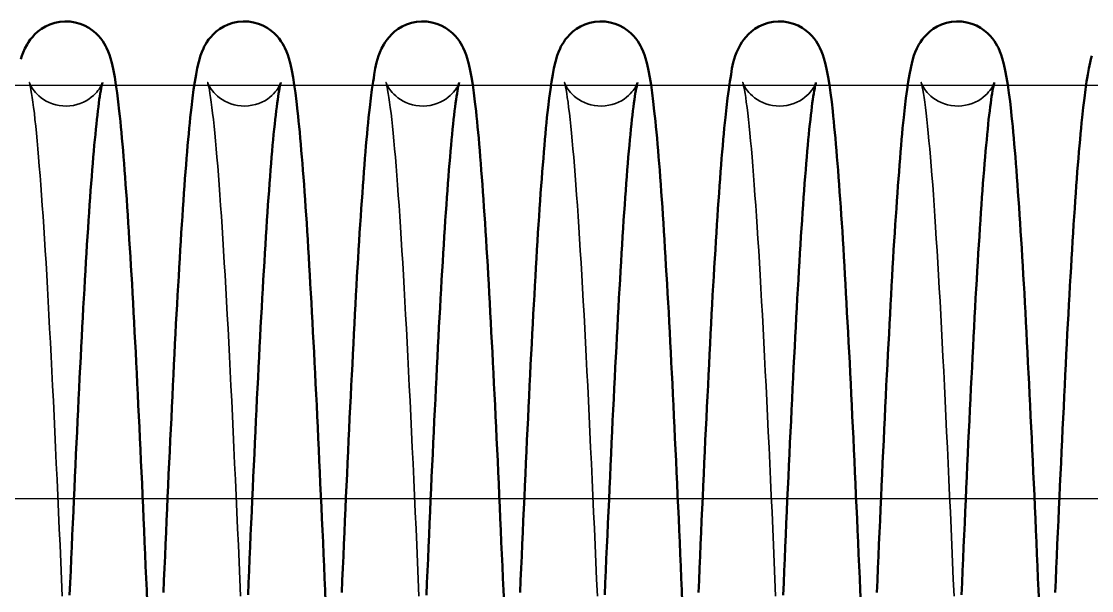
# Model space of a CAD drawing. Header units: millimetres. Extents: x 1448 to 104164, y -19509 to -89.
# Drawn here: x 84654 to 84757.6, y -3001.5 to -2946.5 of the extents above; entities that cross this region are included whole.
import ezdxf

# ---------------------------------------------------------------- set-up
doc = ezdxf.new("R2010")
doc.units = ezdxf.units.MM
doc.header["$LTSCALE"] = 60
doc.header["$MEASUREMENT"] = 0
doc.layers.get('0').update_dxf_attribs({"linetype": 'CONTINUOUS'})
doc.layers.add('가려진 것(ISO)', color=7, linetype='CONTINUOUS', lineweight=35)
doc.layers.add('가시적인 것(ISO)', color=7, linetype='CONTINUOUS', lineweight=50)

# ---------------------------------------------------------------- blocks, each defined once
blk = doc.blocks.new('토션스프링1')
at = {"layer": '가려진 것(ISO)', "flags": 128}
for points in [[(21462295.38, -50955408.88), (21462295.39, -50955408.9), (21462295.41, -50955408.95), (21462295.45, -50955409.05), (21462295.52, -50955409.19), (21462295.57, -50955409.28), (21462295.63, -50955409.39), (21462295.71, -50955409.51), (21462295.81, -50955409.65), (21462295.94, -50955409.8), (21462296.08, -50955409.97), (21462296.26, -50955410.14), (21462296.46, -50955410.31), (21462296.69, -50955410.48), (21462296.95, -50955410.64), (21462297.23, -50955410.79), (21462297.53, -50955410.91), (21462297.85, -50955411.02), (21462298.18, -50955411.09), (21462298.52, -50955411.14), (21462298.87, -50955411.16), (21462299.22, -50955411.15), (21462299.56, -50955411.11), (21462299.9, -50955411.04), (21462300.22, -50955410.94), (21462300.53, -50955410.82), (21462300.82, -50955410.68), (21462301.08, -50955410.52), (21462301.32, -50955410.36), (21462301.53, -50955410.19), (21462301.71, -50955410.01), (21462301.87, -50955409.85), (21462302, -50955409.69), (21462302.1, -50955409.55), (21462302.19, -50955409.42), (21462302.26, -50955409.31), (21462302.31, -50955409.21), (21462302.39, -50955409.06), (21462302.43, -50955408.96), (21462302.45, -50955408.91), (21462302.46, -50955408.88), (21462302.46, -50955408.89), (21462302.45, -50955408.93), (21462302.43, -50955408.99), (21462302.41, -50955409.08), (21462302.36, -50955409.3), (21462302.31, -50955409.59), (21462302.25, -50955409.93), (21462302.19, -50955410.34), (21462302.12, -50955410.8), (21462302.05, -50955411.3), (21462301.99, -50955411.86), (21462301.92, -50955412.46), (21462301.85, -50955413.1), (21462301.78, -50955413.79), (21462301.71, -50955414.53), (21462301.64, -50955415.3), (21462301.57, -50955416.12), (21462301.5, -50955416.97), (21462301.43, -50955417.86), (21462301.35, -50955418.79), (21462301.28, -50955419.76), (21462301.21, -50955420.77), (21462301.14, -50955421.81), (21462301.07, -50955422.89), (21462301, -50955424), (21462300.93, -50955425.15), (21462300.86, -50955426.33), (21462300.78, -50955427.54), (21462300.71, -50955428.78), (21462300.64, -50955430.05), (21462300.57, -50955431.35), (21462300.5, -50955432.68), (21462300.43, -50955434.03), (21462300.36, -50955435.41), (21462300.28, -50955436.81), (21462300.21, -50955438.24), (21462300.14, -50955439.7), (21462300.07, -50955441.18), (21462300, -50955442.68), (21462299.92, -50955444.2), (21462299.85, -50955445.74), (21462299.78, -50955447.3), (21462299.71, -50955448.87), (21462299.64, -50955450.46), (21462299.57, -50955452.05), (21462299.5, -50955453.67), (21462299.42, -50955455.29), (21462299.35, -50955456.94), (21462299.28, -50955458.59)], [(21462312.66, -50955408.88), (21462312.66, -50955408.9), (21462312.68, -50955408.95), (21462312.72, -50955409.05), (21462312.79, -50955409.19), (21462312.84, -50955409.29), (21462312.91, -50955409.4), (21462312.99, -50955409.52), (21462313.09, -50955409.66), (21462313.22, -50955409.81), (21462313.36, -50955409.97), (21462313.54, -50955410.14), (21462313.74, -50955410.31), (21462313.97, -50955410.48), (21462314.23, -50955410.64), (21462314.51, -50955410.79), (21462314.81, -50955410.92), (21462315.13, -50955411.02), (21462315.47, -50955411.1), (21462315.81, -50955411.14), (21462316.16, -50955411.16), (21462316.5, -50955411.15), (21462316.85, -50955411.11), (21462317.18, -50955411.04), (21462317.51, -50955410.94), (21462317.81, -50955410.82), (21462318.1, -50955410.68), (21462318.36, -50955410.52), (21462318.6, -50955410.35), (21462318.81, -50955410.18), (21462318.99, -50955410.01), (21462319.15, -50955409.85), (21462319.27, -50955409.69), (21462319.38, -50955409.55), (21462319.47, -50955409.42), (21462319.54, -50955409.31), (21462319.59, -50955409.21), (21462319.66, -50955409.06), (21462319.71, -50955408.96), (21462319.73, -50955408.9), (21462319.74, -50955408.88), (21462319.73, -50955408.89), (21462319.72, -50955408.93), (21462319.71, -50955408.99), (21462319.69, -50955409.08), (21462319.64, -50955409.3), (21462319.58, -50955409.59), (21462319.52, -50955409.94), (21462319.46, -50955410.34), (21462319.4, -50955410.8), (21462319.33, -50955411.31), (21462319.26, -50955411.86), (21462319.19, -50955412.46), (21462319.12, -50955413.11), (21462319.05, -50955413.8), (21462318.98, -50955414.53), (21462318.91, -50955415.3), (21462318.84, -50955416.12), (21462318.77, -50955416.97), (21462318.7, -50955417.87), (21462318.63, -50955418.8), (21462318.56, -50955419.77), (21462318.49, -50955420.77), (21462318.42, -50955421.81), (21462318.35, -50955422.89), (21462318.27, -50955424), (21462318.2, -50955425.15), (21462318.13, -50955426.33), (21462318.06, -50955427.54), (21462317.99, -50955428.79), (21462317.92, -50955430.06), (21462317.84, -50955431.36), (21462317.77, -50955432.68), (21462317.7, -50955434.04), (21462317.63, -50955435.41), (21462317.56, -50955436.82), (21462317.49, -50955438.25), (21462317.42, -50955439.7), (21462317.34, -50955441.18), (21462317.27, -50955442.68), (21462317.2, -50955444.2), (21462317.13, -50955445.74), (21462317.06, -50955447.3), (21462316.99, -50955448.88), (21462316.91, -50955450.46), (21462316.84, -50955452.06), (21462316.77, -50955453.67), (21462316.7, -50955455.3), (21462316.63, -50955456.94), (21462316.56, -50955458.59)], [(21462329.93, -50955408.88), (21462329.94, -50955408.9), (21462329.96, -50955408.95), (21462330, -50955409.05), (21462330.07, -50955409.19), (21462330.12, -50955409.28), (21462330.18, -50955409.39), (21462330.27, -50955409.51), (21462330.37, -50955409.65), (21462330.49, -50955409.8), (21462330.64, -50955409.97), (21462330.81, -50955410.14), (21462331.01, -50955410.31), (21462331.24, -50955410.48), (21462331.5, -50955410.64), (21462331.78, -50955410.79), (21462332.08, -50955410.91), (21462332.4, -50955411.02), (21462332.73, -50955411.09), (21462333.08, -50955411.14), (21462333.42, -50955411.16), (21462333.77, -50955411.15), (21462334.11, -50955411.11), (21462334.45, -50955411.04), (21462334.78, -50955410.94), (21462335.08, -50955410.82), (21462335.37, -50955410.68), (21462335.63, -50955410.52), (21462335.87, -50955410.36), (21462336.08, -50955410.19), (21462336.26, -50955410.01), (21462336.42, -50955409.85), (21462336.55, -50955409.69), (21462336.65, -50955409.55), (21462336.74, -50955409.42), (21462336.81, -50955409.31), (21462336.86, -50955409.21), (21462336.94, -50955409.06), (21462336.98, -50955408.96), (21462337.01, -50955408.91), (21462337.01, -50955408.88), (21462337.01, -50955408.89), (21462337, -50955408.93), (21462336.98, -50955408.99), (21462336.96, -50955409.08), (21462336.92, -50955409.3), (21462336.86, -50955409.59), (21462336.8, -50955409.93), (21462336.74, -50955410.34), (21462336.67, -50955410.8), (21462336.61, -50955411.3), (21462336.54, -50955411.86), (21462336.47, -50955412.46), (21462336.4, -50955413.1), (21462336.33, -50955413.79), (21462336.26, -50955414.53), (21462336.19, -50955415.3), (21462336.12, -50955416.12), (21462336.05, -50955416.97), (21462335.98, -50955417.86), (21462335.91, -50955418.79), (21462335.84, -50955419.76), (21462335.76, -50955420.77), (21462335.69, -50955421.81), (21462335.62, -50955422.89), (21462335.55, -50955424), (21462335.48, -50955425.15), (21462335.41, -50955426.33), (21462335.34, -50955427.54), (21462335.26, -50955428.78), (21462335.19, -50955430.05), (21462335.12, -50955431.35), (21462335.05, -50955432.68), (21462334.98, -50955434.03), (21462334.91, -50955435.41), (21462334.84, -50955436.81), (21462334.76, -50955438.24), (21462334.69, -50955439.7), (21462334.62, -50955441.18), (21462334.55, -50955442.68), (21462334.48, -50955444.2), (21462334.4, -50955445.74), (21462334.33, -50955447.3), (21462334.26, -50955448.87), (21462334.19, -50955450.46), (21462334.12, -50955452.05), (21462334.05, -50955453.67), (21462333.98, -50955455.29), (21462333.9, -50955456.94), (21462333.83, -50955458.59)], [(21462347.21, -50955408.88), (21462347.21, -50955408.9), (21462347.23, -50955408.95), (21462347.27, -50955409.05), (21462347.34, -50955409.19), (21462347.39, -50955409.29), (21462347.46, -50955409.4), (21462347.54, -50955409.52), (21462347.64, -50955409.66), (21462347.77, -50955409.81), (21462347.92, -50955409.97), (21462348.09, -50955410.14), (21462348.29, -50955410.31), (21462348.52, -50955410.48), (21462348.78, -50955410.64), (21462349.06, -50955410.79), (21462349.36, -50955410.92), (21462349.68, -50955411.02), (21462350.02, -50955411.1), (21462350.36, -50955411.14), (21462350.71, -50955411.16), (21462351.06, -50955411.15), (21462351.4, -50955411.11), (21462351.74, -50955411.04), (21462352.06, -50955410.94), (21462352.37, -50955410.82), (21462352.65, -50955410.68), (21462352.91, -50955410.52), (21462353.15, -50955410.35), (21462353.36, -50955410.18), (21462353.54, -50955410.01), (21462353.7, -50955409.85), (21462353.83, -50955409.69), (21462353.93, -50955409.55), (21462354.02, -50955409.42), (21462354.09, -50955409.31), (21462354.14, -50955409.21), (21462354.22, -50955409.06), (21462354.26, -50955408.96), (21462354.28, -50955408.9), (21462354.29, -50955408.88), (21462354.29, -50955408.89), (21462354.28, -50955408.93), (21462354.26, -50955408.99), (21462354.24, -50955409.08), (21462354.19, -50955409.3), (21462354.14, -50955409.59), (21462354.08, -50955409.94), (21462354.01, -50955410.34), (21462353.95, -50955410.8), (21462353.88, -50955411.31), (21462353.81, -50955411.86), (21462353.74, -50955412.46), (21462353.68, -50955413.11), (21462353.61, -50955413.8), (21462353.54, -50955414.53), (21462353.47, -50955415.3), (21462353.39, -50955416.12), (21462353.32, -50955416.97), (21462353.25, -50955417.87), (21462353.18, -50955418.8), (21462353.11, -50955419.77), (21462353.04, -50955420.77), (21462352.97, -50955421.81), (21462352.9, -50955422.89), (21462352.83, -50955424), (21462352.75, -50955425.15), (21462352.68, -50955426.33), (21462352.61, -50955427.54), (21462352.54, -50955428.79), (21462352.47, -50955430.06), (21462352.4, -50955431.36), (21462352.32, -50955432.68), (21462352.25, -50955434.04), (21462352.18, -50955435.41), (21462352.11, -50955436.82), (21462352.04, -50955438.25), (21462351.97, -50955439.7), (21462351.9, -50955441.18), (21462351.82, -50955442.68), (21462351.75, -50955444.2), (21462351.68, -50955445.74), (21462351.61, -50955447.3), (21462351.54, -50955448.88), (21462351.47, -50955450.46), (21462351.39, -50955452.06), (21462351.32, -50955453.67), (21462351.25, -50955455.3), (21462351.18, -50955456.94), (21462351.11, -50955458.59)], [(21462364.48, -50955408.88), (21462364.49, -50955408.9), (21462364.51, -50955408.95), (21462364.55, -50955409.05), (21462364.62, -50955409.19), (21462364.67, -50955409.28), (21462364.74, -50955409.39), (21462364.82, -50955409.51), (21462364.92, -50955409.65), (21462365.04, -50955409.8), (21462365.19, -50955409.97), (21462365.36, -50955410.14), (21462365.56, -50955410.31), (21462365.79, -50955410.48), (21462366.05, -50955410.64), (21462366.33, -50955410.79), (21462366.63, -50955410.91), (21462366.95, -50955411.02), (21462367.28, -50955411.09), (21462367.63, -50955411.14), (21462367.97, -50955411.16), (21462368.32, -50955411.15), (21462368.67, -50955411.11), (21462369, -50955411.04), (21462369.33, -50955410.94), (21462369.63, -50955410.82), (21462369.92, -50955410.68), (21462370.18, -50955410.52), (21462370.42, -50955410.36), (21462370.63, -50955410.19), (21462370.81, -50955410.01), (21462370.97, -50955409.85), (21462371.1, -50955409.69), (21462371.21, -50955409.55), (21462371.29, -50955409.42), (21462371.36, -50955409.31), (21462371.42, -50955409.21), (21462371.49, -50955409.06), (21462371.54, -50955408.96), (21462371.56, -50955408.91), (21462371.56, -50955408.88), (21462371.56, -50955408.89), (21462371.55, -50955408.93), (21462371.54, -50955408.99), (21462371.52, -50955409.08), (21462371.47, -50955409.3), (21462371.41, -50955409.59), (21462371.35, -50955409.93), (21462371.29, -50955410.34), (21462371.22, -50955410.8), (21462371.16, -50955411.3), (21462371.09, -50955411.86), (21462371.02, -50955412.46), (21462370.95, -50955413.1), (21462370.88, -50955413.79), (21462370.81, -50955414.53), (21462370.74, -50955415.3), (21462370.67, -50955416.12), (21462370.6, -50955416.97), (21462370.53, -50955417.86), (21462370.46, -50955418.79), (21462370.39, -50955419.76), (21462370.32, -50955420.77), (21462370.24, -50955421.81), (21462370.17, -50955422.89), (21462370.1, -50955424), (21462370.03, -50955425.15), (21462369.96, -50955426.33), (21462369.89, -50955427.54), (21462369.82, -50955428.78), (21462369.74, -50955430.05), (21462369.67, -50955431.35), (21462369.6, -50955432.68), (21462369.53, -50955434.03), (21462369.46, -50955435.41), (21462369.39, -50955436.81), (21462369.32, -50955438.24), (21462369.24, -50955439.7), (21462369.17, -50955441.18), (21462369.1, -50955442.68), (21462369.03, -50955444.2), (21462368.96, -50955445.74), (21462368.88, -50955447.3), (21462368.81, -50955448.87), (21462368.74, -50955450.46), (21462368.67, -50955452.05), (21462368.6, -50955453.67), (21462368.53, -50955455.29), (21462368.46, -50955456.94), (21462368.38, -50955458.59)], [(21462381.76, -50955408.88), (21462381.76, -50955408.9), (21462381.78, -50955408.95), (21462381.82, -50955409.05), (21462381.89, -50955409.19), (21462381.95, -50955409.29), (21462382.01, -50955409.4), (21462382.09, -50955409.52), (21462382.2, -50955409.66), (21462382.32, -50955409.81), (21462382.47, -50955409.97), (21462382.64, -50955410.14), (21462382.84, -50955410.31), (21462383.08, -50955410.48), (21462383.33, -50955410.64), (21462383.61, -50955410.79), (21462383.92, -50955410.92), (21462384.23, -50955411.02), (21462384.57, -50955411.1), (21462384.91, -50955411.14), (21462385.26, -50955411.16), (21462385.61, -50955411.15), (21462385.95, -50955411.11), (21462386.29, -50955411.04), (21462386.61, -50955410.94), (21462386.92, -50955410.82), (21462387.2, -50955410.68), (21462387.47, -50955410.52), (21462387.7, -50955410.35), (21462387.91, -50955410.18), (21462388.09, -50955410.01), (21462388.25, -50955409.85), (21462388.38, -50955409.69), (21462388.48, -50955409.55), (21462388.57, -50955409.42), (21462388.64, -50955409.31), (21462388.69, -50955409.21), (21462388.77, -50955409.06), (21462388.81, -50955408.96), (21462388.83, -50955408.9), (21462388.84, -50955408.88), (21462388.84, -50955408.89), (21462388.83, -50955408.93), (21462388.81, -50955408.99), (21462388.79, -50955409.08), (21462388.74, -50955409.3), (21462388.69, -50955409.59), (21462388.63, -50955409.94), (21462388.57, -50955410.34), (21462388.5, -50955410.8), (21462388.43, -50955411.31), (21462388.36, -50955411.86), (21462388.3, -50955412.46), (21462388.23, -50955413.11), (21462388.16, -50955413.8), (21462388.09, -50955414.53), (21462388.02, -50955415.3), (21462387.95, -50955416.12), (21462387.88, -50955416.97), (21462387.8, -50955417.87), (21462387.73, -50955418.8), (21462387.66, -50955419.77), (21462387.59, -50955420.77), (21462387.52, -50955421.81), (21462387.45, -50955422.89), (21462387.38, -50955424), (21462387.31, -50955425.15), (21462387.23, -50955426.33), (21462387.16, -50955427.54), (21462387.09, -50955428.79), (21462387.02, -50955430.06), (21462386.95, -50955431.36), (21462386.88, -50955432.68), (21462386.8, -50955434.04), (21462386.73, -50955435.41), (21462386.66, -50955436.82), (21462386.59, -50955438.25), (21462386.52, -50955439.7), (21462386.45, -50955441.18), (21462386.38, -50955442.68), (21462386.3, -50955444.2), (21462386.23, -50955445.74), (21462386.16, -50955447.3), (21462386.09, -50955448.88), (21462386.02, -50955450.46), (21462385.95, -50955452.06), (21462385.87, -50955453.67), (21462385.8, -50955455.3), (21462385.73, -50955456.94), (21462385.66, -50955458.59)]]:
    blk.add_lwpolyline(points, dxfattribs=at)
at = {"layer": '가시적인 것(ISO)', "flags": 128}
for points in [[(21462285.92, -50955406.31), (21462286.03, -50955406.62), (21462286.11, -50955406.93), (21462286.24, -50955407.51), (21462286.33, -50955408.12), (21462286.38, -50955408.45), (21462286.44, -50955408.8), (21462286.55, -50955409.56), (21462286.66, -50955410.39), (21462286.77, -50955411.29), (21462286.88, -50955412.26), (21462286.93, -50955412.77), (21462286.98, -50955413.3), (21462287.03, -50955413.85), (21462287.08, -50955414.41), (21462287.13, -50955415), (21462287.19, -50955415.6), (21462287.24, -50955416.22), (21462287.29, -50955416.86), (21462287.34, -50955417.51), (21462287.39, -50955418.19), (21462287.44, -50955418.88), (21462287.49, -50955419.6), (21462287.54, -50955420.33), (21462287.59, -50955421.08), (21462287.65, -50955421.84), (21462287.7, -50955422.62), (21462287.75, -50955423.42), (21462287.8, -50955424.24), (21462287.85, -50955425.07), (21462287.9, -50955425.92), (21462287.95, -50955426.78), (21462288, -50955427.66), (21462288.05, -50955428.55), (21462288.11, -50955429.45), (21462288.16, -50955430.37), (21462288.21, -50955431.3), (21462288.26, -50955432.25), (21462288.31, -50955433.21), (21462288.36, -50955434.18), (21462288.41, -50955435.16), (21462288.46, -50955436.17), (21462288.51, -50955437.18), (21462288.56, -50955438.2), (21462288.61, -50955439.24), (21462288.66, -50955440.29), (21462288.72, -50955441.35), (21462288.77, -50955442.42), (21462288.82, -50955443.5), (21462288.87, -50955444.59), (21462288.92, -50955445.68), (21462288.97, -50955446.79), (21462289.02, -50955447.9), (21462289.07, -50955449.02), (21462289.12, -50955450.15), (21462289.17, -50955451.28), (21462289.22, -50955452.42), (21462289.28, -50955453.57), (21462289.33, -50955454.72), (21462289.38, -50955455.89), (21462289.43, -50955457.06), (21462289.48, -50955458.23)], [(21462291.05, -50955459.2), (21462291.1, -50955458.02), (21462291.15, -50955456.85), (21462291.2, -50955455.68), (21462291.25, -50955454.52), (21462291.3, -50955453.36), (21462291.35, -50955452.21), (21462291.4, -50955451.06), (21462291.45, -50955449.93), (21462291.5, -50955448.8), (21462291.56, -50955447.69), (21462291.61, -50955446.58), (21462291.66, -50955445.48), (21462291.71, -50955444.39), (21462291.76, -50955443.3), (21462291.81, -50955442.23), (21462291.86, -50955441.16), (21462291.91, -50955440.1), (21462291.96, -50955439.06), (21462292.01, -50955438.02), (21462292.06, -50955437), (21462292.12, -50955435.99), (21462292.17, -50955434.99), (21462292.22, -50955434), (21462292.27, -50955433.03), (21462292.32, -50955432.07), (21462292.37, -50955431.12), (21462292.42, -50955430.19), (21462292.47, -50955429.28), (21462292.52, -50955428.38), (21462292.57, -50955427.49), (21462292.62, -50955426.62), (21462292.68, -50955425.76), (21462292.73, -50955424.92), (21462292.78, -50955424.09), (21462292.83, -50955423.28), (21462292.88, -50955422.48), (21462292.93, -50955421.7), (21462292.98, -50955420.94), (21462293.03, -50955420.19), (21462293.09, -50955419.46), (21462293.14, -50955418.75), (21462293.19, -50955418.05), (21462293.24, -50955417.37), (21462293.29, -50955416.71), (21462293.34, -50955416.07), (21462293.39, -50955415.45), (21462293.45, -50955414.85), (21462293.5, -50955414.26), (21462293.55, -50955413.7), (21462293.6, -50955413.15), (21462293.65, -50955412.63), (21462293.7, -50955412.13), (21462293.76, -50955411.64), (21462293.86, -50955410.73), (21462293.97, -50955409.88), (21462294.08, -50955409.11), (21462294.19, -50955408.39), (21462294.32, -50955407.72), (21462294.45, -50955407.11), (21462294.61, -50955406.52), (21462294.71, -50955406.21), (21462294.83, -50955405.88), (21462294.99, -50955405.52), (21462295.1, -50955405.32), (21462295.22, -50955405.1), (21462295.37, -50955404.87), (21462295.55, -50955404.63), (21462295.77, -50955404.37), (21462296.03, -50955404.1), (21462296.35, -50955403.84), (21462296.71, -50955403.59), (21462297.11, -50955403.37), (21462297.56, -50955403.19), (21462298.03, -50955403.06), (21462298.53, -50955402.98), (21462299.03, -50955402.97), (21462299.53, -50955403.01), (21462300.02, -50955403.11), (21462300.48, -50955403.26), (21462300.91, -50955403.46), (21462301.3, -50955403.7), (21462301.64, -50955403.95), (21462301.93, -50955404.22), (21462302.17, -50955404.48), (21462302.38, -50955404.73), (21462302.54, -50955404.98), (21462302.68, -50955405.2), (21462302.79, -50955405.41), (21462302.89, -50955405.6), (21462303.04, -50955405.95), (21462303.16, -50955406.28), (21462303.33, -50955406.88), (21462303.48, -50955407.48), (21462303.6, -50955408.12), (21462303.72, -50955408.81), (21462303.83, -50955409.57), (21462303.94, -50955410.4), (21462304.05, -50955411.3), (21462304.15, -50955412.26), (21462304.21, -50955412.77), (21462304.26, -50955413.3), (21462304.31, -50955413.85), (21462304.36, -50955414.41), (21462304.41, -50955414.99), (21462304.46, -50955415.59), (21462304.51, -50955416.22), (21462304.56, -50955416.85), (21462304.61, -50955417.51), (21462304.67, -50955418.19), (21462304.72, -50955418.88), (21462304.77, -50955419.6), (21462304.82, -50955420.33), (21462304.87, -50955421.08), (21462304.92, -50955421.85), (21462304.97, -50955422.63), (21462305.02, -50955423.43), (21462305.07, -50955424.24), (21462305.13, -50955425.08), (21462305.18, -50955425.92), (21462305.23, -50955426.78), (21462305.28, -50955427.66), (21462305.33, -50955428.55), (21462305.38, -50955429.45), (21462305.43, -50955430.37), (21462305.48, -50955431.3), (21462305.53, -50955432.25), (21462305.58, -50955433.21), (21462305.63, -50955434.18), (21462305.69, -50955435.17), (21462305.74, -50955436.17), (21462305.79, -50955437.18), (21462305.84, -50955438.21), (21462305.89, -50955439.25), (21462305.94, -50955440.29), (21462305.99, -50955441.35), (21462306.04, -50955442.42), (21462306.09, -50955443.5), (21462306.14, -50955444.59), (21462306.2, -50955445.68), (21462306.25, -50955446.79), (21462306.3, -50955447.9), (21462306.35, -50955449.02), (21462306.4, -50955450.14), (21462306.45, -50955451.28), (21462306.5, -50955452.42), (21462306.55, -50955453.57), (21462306.6, -50955454.73), (21462306.65, -50955455.89), (21462306.7, -50955457.06), (21462306.75, -50955458.24)], [(21462308.32, -50955459.2), (21462308.37, -50955458.02), (21462308.42, -50955456.85), (21462308.47, -50955455.68), (21462308.53, -50955454.52), (21462308.58, -50955453.36), (21462308.63, -50955452.21), (21462308.68, -50955451.07), (21462308.73, -50955449.94), (21462308.78, -50955448.81), (21462308.83, -50955447.7), (21462308.88, -50955446.59), (21462308.93, -50955445.48), (21462308.98, -50955444.39), (21462309.03, -50955443.3), (21462309.08, -50955442.23), (21462309.14, -50955441.16), (21462309.19, -50955440.1), (21462309.24, -50955439.05), (21462309.29, -50955438.02), (21462309.34, -50955437), (21462309.39, -50955435.98), (21462309.44, -50955434.99), (21462309.49, -50955434), (21462309.54, -50955433.03), (21462309.59, -50955432.07), (21462309.65, -50955431.13), (21462309.7, -50955430.2), (21462309.75, -50955429.28), (21462309.8, -50955428.38), (21462309.85, -50955427.5), (21462309.9, -50955426.62), (21462309.95, -50955425.76), (21462310, -50955424.92), (21462310.05, -50955424.09), (21462310.1, -50955423.28), (21462310.16, -50955422.48), (21462310.21, -50955421.7), (21462310.26, -50955420.93), (21462310.31, -50955420.18), (21462310.36, -50955419.45), (21462310.41, -50955418.74), (21462310.46, -50955418.04), (21462310.52, -50955417.37), (21462310.57, -50955416.71), (21462310.62, -50955416.07), (21462310.67, -50955415.45), (21462310.72, -50955414.85), (21462310.77, -50955414.27), (21462310.82, -50955413.71), (21462310.88, -50955413.17), (21462310.93, -50955412.65), (21462310.98, -50955412.14), (21462311.03, -50955411.66), (21462311.13, -50955410.74), (21462311.24, -50955409.89), (21462311.35, -50955409.11), (21462311.47, -50955408.38), (21462311.59, -50955407.72), (21462311.72, -50955407.12), (21462311.88, -50955406.52), (21462311.99, -50955406.21), (21462312.11, -50955405.88), (21462312.27, -50955405.52), (21462312.37, -50955405.32), (21462312.49, -50955405.11), (21462312.64, -50955404.88), (21462312.82, -50955404.63), (21462313.04, -50955404.37), (21462313.31, -50955404.1), (21462313.62, -50955403.84), (21462313.98, -50955403.59), (21462314.38, -50955403.37), (21462314.83, -50955403.19), (21462315.3, -50955403.06), (21462315.8, -50955402.98), (21462316.3, -50955402.97), (21462316.8, -50955403.01), (21462317.29, -50955403.11), (21462317.75, -50955403.26), (21462318.18, -50955403.46), (21462318.57, -50955403.69), (21462318.91, -50955403.95), (21462319.2, -50955404.21), (21462319.45, -50955404.48), (21462319.65, -50955404.73), (21462319.82, -50955404.97), (21462319.95, -50955405.2), (21462320.17, -50955405.6), (21462320.34, -50955405.97), (21462320.47, -50955406.31), (21462320.58, -50955406.62), (21462320.67, -50955406.93), (21462320.79, -50955407.51), (21462320.88, -50955408.12), (21462320.94, -50955408.45), (21462320.99, -50955408.8), (21462321.11, -50955409.56), (21462321.22, -50955410.39), (21462321.32, -50955411.29), (21462321.43, -50955412.26), (21462321.48, -50955412.77), (21462321.53, -50955413.3), (21462321.58, -50955413.85), (21462321.63, -50955414.41), (21462321.69, -50955415), (21462321.74, -50955415.6), (21462321.79, -50955416.22), (21462321.84, -50955416.86), (21462321.89, -50955417.51), (21462321.94, -50955418.19), (21462321.99, -50955418.88), (21462322.04, -50955419.6), (21462322.09, -50955420.33), (21462322.15, -50955421.08), (21462322.2, -50955421.84), (21462322.25, -50955422.62), (21462322.3, -50955423.42), (21462322.35, -50955424.24), (21462322.4, -50955425.07), (21462322.45, -50955425.92), (21462322.5, -50955426.78), (21462322.55, -50955427.66), (21462322.61, -50955428.55), (21462322.66, -50955429.45), (21462322.71, -50955430.37), (21462322.76, -50955431.3), (21462322.81, -50955432.25), (21462322.86, -50955433.21), (21462322.91, -50955434.18), (21462322.96, -50955435.16), (21462323.01, -50955436.17), (21462323.06, -50955437.18), (21462323.11, -50955438.2), (21462323.17, -50955439.24), (21462323.22, -50955440.29), (21462323.27, -50955441.35), (21462323.32, -50955442.42), (21462323.37, -50955443.5), (21462323.42, -50955444.59), (21462323.47, -50955445.68), (21462323.52, -50955446.79), (21462323.57, -50955447.9), (21462323.62, -50955449.02), (21462323.67, -50955450.15), (21462323.73, -50955451.28), (21462323.78, -50955452.42), (21462323.83, -50955453.57), (21462323.88, -50955454.72), (21462323.93, -50955455.89), (21462323.98, -50955457.06), (21462324.03, -50955458.23)], [(21462325.6, -50955459.2), (21462325.65, -50955458.02), (21462325.7, -50955456.85), (21462325.75, -50955455.68), (21462325.8, -50955454.52), (21462325.85, -50955453.36), (21462325.9, -50955452.21), (21462325.95, -50955451.06), (21462326.01, -50955449.93), (21462326.06, -50955448.8), (21462326.11, -50955447.69), (21462326.16, -50955446.58), (21462326.21, -50955445.48), (21462326.26, -50955444.39), (21462326.31, -50955443.3), (21462326.36, -50955442.23), (21462326.41, -50955441.16), (21462326.46, -50955440.1), (21462326.51, -50955439.06), (21462326.56, -50955438.02), (21462326.62, -50955437), (21462326.67, -50955435.99), (21462326.72, -50955434.99), (21462326.77, -50955434), (21462326.82, -50955433.03), (21462326.87, -50955432.07), (21462326.92, -50955431.12), (21462326.97, -50955430.19), (21462327.02, -50955429.28), (21462327.07, -50955428.38), (21462327.12, -50955427.49), (21462327.18, -50955426.62), (21462327.23, -50955425.76), (21462327.28, -50955424.92), (21462327.33, -50955424.09), (21462327.38, -50955423.28), (21462327.43, -50955422.48), (21462327.48, -50955421.7), (21462327.53, -50955420.94), (21462327.59, -50955420.19), (21462327.64, -50955419.46), (21462327.69, -50955418.75), (21462327.74, -50955418.05), (21462327.79, -50955417.37), (21462327.84, -50955416.71), (21462327.89, -50955416.07), (21462327.95, -50955415.45), (21462328, -50955414.85), (21462328.05, -50955414.26), (21462328.1, -50955413.7), (21462328.15, -50955413.15), (21462328.2, -50955412.63), (21462328.26, -50955412.13), (21462328.31, -50955411.64), (21462328.41, -50955410.73), (21462328.52, -50955409.88), (21462328.63, -50955409.11), (21462328.74, -50955408.39), (21462328.87, -50955407.72), (21462329, -50955407.11), (21462329.16, -50955406.52), (21462329.26, -50955406.21), (21462329.39, -50955405.88), (21462329.55, -50955405.52), (21462329.65, -50955405.32), (21462329.77, -50955405.1), (21462329.92, -50955404.87), (21462330.1, -50955404.63), (21462330.32, -50955404.37), (21462330.59, -50955404.1), (21462330.9, -50955403.84), (21462331.26, -50955403.59), (21462331.67, -50955403.37), (21462332.11, -50955403.19), (21462332.59, -50955403.06), (21462333.08, -50955402.98), (21462333.58, -50955402.97), (21462334.08, -50955403.01), (21462334.57, -50955403.11), (21462335.03, -50955403.26), (21462335.46, -50955403.46), (21462335.85, -50955403.7), (21462336.19, -50955403.95), (21462336.48, -50955404.22), (21462336.73, -50955404.48), (21462336.93, -50955404.73), (21462337.09, -50955404.98), (21462337.23, -50955405.2), (21462337.35, -50955405.41), (21462337.44, -50955405.6), (21462337.59, -50955405.95), (21462337.71, -50955406.28), (21462337.89, -50955406.88), (21462338.03, -50955407.48), (21462338.15, -50955408.12), (21462338.27, -50955408.81), (21462338.38, -50955409.57), (21462338.49, -50955410.4), (21462338.6, -50955411.3), (21462338.71, -50955412.26), (21462338.76, -50955412.77), (21462338.81, -50955413.3), (21462338.86, -50955413.85), (21462338.91, -50955414.41), (21462338.96, -50955414.99), (21462339.01, -50955415.59), (21462339.06, -50955416.22), (21462339.11, -50955416.85), (21462339.17, -50955417.51), (21462339.22, -50955418.19), (21462339.27, -50955418.88), (21462339.32, -50955419.6), (21462339.37, -50955420.33), (21462339.42, -50955421.08), (21462339.47, -50955421.85), (21462339.52, -50955422.63), (21462339.58, -50955423.43), (21462339.63, -50955424.24), (21462339.68, -50955425.08), (21462339.73, -50955425.92), (21462339.78, -50955426.78), (21462339.83, -50955427.66), (21462339.88, -50955428.55), (21462339.93, -50955429.45), (21462339.98, -50955430.37), (21462340.03, -50955431.3), (21462340.08, -50955432.25), (21462340.14, -50955433.21), (21462340.19, -50955434.18), (21462340.24, -50955435.17), (21462340.29, -50955436.17), (21462340.34, -50955437.18), (21462340.39, -50955438.21), (21462340.44, -50955439.25), (21462340.49, -50955440.29), (21462340.54, -50955441.35), (21462340.59, -50955442.42), (21462340.65, -50955443.5), (21462340.7, -50955444.59), (21462340.75, -50955445.68), (21462340.8, -50955446.79), (21462340.85, -50955447.9), (21462340.9, -50955449.02), (21462340.95, -50955450.14), (21462341, -50955451.28), (21462341.05, -50955452.42), (21462341.1, -50955453.57), (21462341.15, -50955454.73), (21462341.2, -50955455.89), (21462341.26, -50955457.06), (21462341.31, -50955458.24)], [(21462342.87, -50955459.2), (21462342.92, -50955458.02), (21462342.98, -50955456.85), (21462343.03, -50955455.68), (21462343.08, -50955454.52), (21462343.13, -50955453.36), (21462343.18, -50955452.21), (21462343.23, -50955451.07), (21462343.28, -50955449.94), (21462343.33, -50955448.81), (21462343.38, -50955447.7), (21462343.43, -50955446.59), (21462343.48, -50955445.48), (21462343.53, -50955444.39), (21462343.59, -50955443.3), (21462343.64, -50955442.23), (21462343.69, -50955441.16), (21462343.74, -50955440.1), (21462343.79, -50955439.05), (21462343.84, -50955438.02), (21462343.89, -50955437), (21462343.94, -50955435.98), (21462343.99, -50955434.99), (21462344.04, -50955434), (21462344.1, -50955433.03), (21462344.15, -50955432.07), (21462344.2, -50955431.13), (21462344.25, -50955430.2), (21462344.3, -50955429.28), (21462344.35, -50955428.38), (21462344.4, -50955427.5), (21462344.45, -50955426.62), (21462344.5, -50955425.76), (21462344.55, -50955424.92), (21462344.6, -50955424.09), (21462344.66, -50955423.28), (21462344.71, -50955422.48), (21462344.76, -50955421.7), (21462344.81, -50955420.93), (21462344.86, -50955420.18), (21462344.91, -50955419.45), (21462344.96, -50955418.74), (21462345.02, -50955418.04), (21462345.07, -50955417.37), (21462345.12, -50955416.71), (21462345.17, -50955416.07), (21462345.22, -50955415.45), (21462345.27, -50955414.85), (21462345.32, -50955414.27), (21462345.38, -50955413.71), (21462345.43, -50955413.17), (21462345.48, -50955412.65), (21462345.53, -50955412.14), (21462345.58, -50955411.66), (21462345.68, -50955410.74), (21462345.79, -50955409.89), (21462345.9, -50955409.11), (21462346.02, -50955408.38), (21462346.14, -50955407.72), (21462346.27, -50955407.12), (21462346.44, -50955406.52), (21462346.54, -50955406.21), (21462346.66, -50955405.88), (21462346.82, -50955405.52), (21462346.92, -50955405.32), (21462347.04, -50955405.11), (21462347.19, -50955404.88), (21462347.37, -50955404.63), (21462347.59, -50955404.37), (21462347.86, -50955404.1), (21462348.17, -50955403.84), (21462348.53, -50955403.59), (21462348.94, -50955403.37), (21462349.38, -50955403.19), (21462349.86, -50955403.06), (21462350.35, -50955402.98), (21462350.85, -50955402.97), (21462351.35, -50955403.01), (21462351.84, -50955403.11), (21462352.3, -50955403.26), (21462352.73, -50955403.46), (21462353.12, -50955403.69), (21462353.46, -50955403.95), (21462353.75, -50955404.21), (21462354, -50955404.48), (21462354.2, -50955404.73), (21462354.37, -50955404.97), (21462354.51, -50955405.2), (21462354.72, -50955405.6), (21462354.89, -50955405.97), (21462355.03, -50955406.31), (21462355.13, -50955406.62), (21462355.22, -50955406.93), (21462355.34, -50955407.51), (21462355.43, -50955408.12), (21462355.49, -50955408.45), (21462355.54, -50955408.8), (21462355.66, -50955409.56), (21462355.77, -50955410.39), (21462355.87, -50955411.29), (21462355.98, -50955412.26), (21462356.03, -50955412.77), (21462356.08, -50955413.3), (21462356.13, -50955413.85), (21462356.19, -50955414.41), (21462356.24, -50955415), (21462356.29, -50955415.6), (21462356.34, -50955416.22), (21462356.39, -50955416.86), (21462356.44, -50955417.51), (21462356.49, -50955418.19), (21462356.54, -50955418.88), (21462356.59, -50955419.6), (21462356.65, -50955420.33), (21462356.7, -50955421.08), (21462356.75, -50955421.84), (21462356.8, -50955422.62), (21462356.85, -50955423.42), (21462356.9, -50955424.24), (21462356.95, -50955425.07), (21462357, -50955425.92), (21462357.06, -50955426.78), (21462357.11, -50955427.66), (21462357.16, -50955428.55), (21462357.21, -50955429.45), (21462357.26, -50955430.37), (21462357.31, -50955431.3), (21462357.36, -50955432.25), (21462357.41, -50955433.21), (21462357.46, -50955434.18), (21462357.51, -50955435.16), (21462357.56, -50955436.17), (21462357.61, -50955437.18), (21462357.67, -50955438.2), (21462357.72, -50955439.24), (21462357.77, -50955440.29), (21462357.82, -50955441.35), (21462357.87, -50955442.42), (21462357.92, -50955443.5), (21462357.97, -50955444.59), (21462358.02, -50955445.68), (21462358.07, -50955446.79), (21462358.12, -50955447.9), (21462358.18, -50955449.02), (21462358.23, -50955450.15), (21462358.28, -50955451.28), (21462358.33, -50955452.42), (21462358.38, -50955453.57), (21462358.43, -50955454.72), (21462358.48, -50955455.89), (21462358.53, -50955457.06), (21462358.58, -50955458.23)], [(21462360.15, -50955459.2), (21462360.2, -50955458.02), (21462360.25, -50955456.85), (21462360.3, -50955455.68), (21462360.35, -50955454.52), (21462360.4, -50955453.36), (21462360.45, -50955452.21), (21462360.51, -50955451.06), (21462360.56, -50955449.93), (21462360.61, -50955448.8), (21462360.66, -50955447.69), (21462360.71, -50955446.58), (21462360.76, -50955445.48), (21462360.81, -50955444.39), (21462360.86, -50955443.3), (21462360.91, -50955442.23), (21462360.96, -50955441.16), (21462361.01, -50955440.1), (21462361.07, -50955439.06), (21462361.12, -50955438.02), (21462361.17, -50955437), (21462361.22, -50955435.99), (21462361.27, -50955434.99), (21462361.32, -50955434), (21462361.37, -50955433.03), (21462361.42, -50955432.07), (21462361.47, -50955431.12), (21462361.52, -50955430.19), (21462361.57, -50955429.28), (21462361.63, -50955428.38), (21462361.68, -50955427.49), (21462361.73, -50955426.62), (21462361.78, -50955425.76), (21462361.83, -50955424.92), (21462361.88, -50955424.09), (21462361.93, -50955423.28), (21462361.98, -50955422.48), (21462362.03, -50955421.7), (21462362.09, -50955420.94), (21462362.14, -50955420.19), (21462362.19, -50955419.46), (21462362.24, -50955418.75), (21462362.29, -50955418.05), (21462362.34, -50955417.37), (21462362.39, -50955416.71), (21462362.45, -50955416.07), (21462362.5, -50955415.45), (21462362.55, -50955414.85), (21462362.6, -50955414.26), (21462362.65, -50955413.7), (21462362.7, -50955413.15), (21462362.76, -50955412.63), (21462362.81, -50955412.13), (21462362.86, -50955411.64), (21462362.96, -50955410.73), (21462363.07, -50955409.88), (21462363.18, -50955409.11), (21462363.29, -50955408.39), (21462363.42, -50955407.72), (21462363.55, -50955407.11), (21462363.71, -50955406.52), (21462363.81, -50955406.21), (21462363.94, -50955405.88), (21462364.1, -50955405.52), (21462364.2, -50955405.32), (21462364.32, -50955405.1), (21462364.47, -50955404.87), (21462364.65, -50955404.63), (21462364.87, -50955404.37), (21462365.14, -50955404.1), (21462365.45, -50955403.84), (21462365.81, -50955403.59), (21462366.22, -50955403.37), (21462366.66, -50955403.19), (21462367.14, -50955403.06), (21462367.63, -50955402.98), (21462368.13, -50955402.97), (21462368.64, -50955403.01), (21462369.12, -50955403.11), (21462369.58, -50955403.26), (21462370.01, -50955403.46), (21462370.4, -50955403.7), (21462370.74, -50955403.95), (21462371.03, -50955404.22), (21462371.28, -50955404.48), (21462371.48, -50955404.73), (21462371.65, -50955404.98), (21462371.78, -50955405.2), (21462371.9, -50955405.41), (21462371.99, -50955405.6), (21462372.15, -50955405.95), (21462372.26, -50955406.28), (21462372.44, -50955406.88), (21462372.58, -50955407.48), (21462372.7, -50955408.12), (21462372.82, -50955408.81), (21462372.94, -50955409.57), (21462373.05, -50955410.4), (21462373.15, -50955411.3), (21462373.26, -50955412.26), (21462373.31, -50955412.77), (21462373.36, -50955413.3), (21462373.41, -50955413.85), (21462373.46, -50955414.41), (21462373.51, -50955414.99), (21462373.56, -50955415.59), (21462373.61, -50955416.22), (21462373.67, -50955416.85), (21462373.72, -50955417.51), (21462373.77, -50955418.19), (21462373.82, -50955418.88), (21462373.87, -50955419.6), (21462373.92, -50955420.33), (21462373.97, -50955421.08), (21462374.02, -50955421.85), (21462374.08, -50955422.63), (21462374.13, -50955423.43), (21462374.18, -50955424.24), (21462374.23, -50955425.08), (21462374.28, -50955425.92), (21462374.33, -50955426.78), (21462374.38, -50955427.66), (21462374.43, -50955428.55), (21462374.48, -50955429.45), (21462374.53, -50955430.37), (21462374.59, -50955431.3), (21462374.64, -50955432.25), (21462374.69, -50955433.21), (21462374.74, -50955434.18), (21462374.79, -50955435.17), (21462374.84, -50955436.17), (21462374.89, -50955437.18), (21462374.94, -50955438.21), (21462374.99, -50955439.25), (21462375.04, -50955440.29), (21462375.09, -50955441.35), (21462375.15, -50955442.42), (21462375.2, -50955443.5), (21462375.25, -50955444.59), (21462375.3, -50955445.68), (21462375.35, -50955446.79), (21462375.4, -50955447.9), (21462375.45, -50955449.02), (21462375.5, -50955450.14), (21462375.55, -50955451.28), (21462375.6, -50955452.42), (21462375.65, -50955453.57), (21462375.7, -50955454.73), (21462375.76, -50955455.89), (21462375.81, -50955457.06), (21462375.86, -50955458.24)], [(21462377.43, -50955459.2), (21462377.48, -50955458.02), (21462377.53, -50955456.85), (21462377.58, -50955455.68), (21462377.63, -50955454.52), (21462377.68, -50955453.36), (21462377.73, -50955452.21), (21462377.78, -50955451.07), (21462377.83, -50955449.94), (21462377.88, -50955448.81), (21462377.93, -50955447.7), (21462377.98, -50955446.59), (21462378.04, -50955445.48), (21462378.09, -50955444.39), (21462378.14, -50955443.3), (21462378.19, -50955442.23), (21462378.24, -50955441.16), (21462378.29, -50955440.1), (21462378.34, -50955439.05), (21462378.39, -50955438.02), (21462378.44, -50955437), (21462378.49, -50955435.98), (21462378.54, -50955434.99), (21462378.6, -50955434), (21462378.65, -50955433.03), (21462378.7, -50955432.07), (21462378.75, -50955431.13), (21462378.8, -50955430.2), (21462378.85, -50955429.28), (21462378.9, -50955428.38), (21462378.95, -50955427.5), (21462379, -50955426.62), (21462379.05, -50955425.76), (21462379.1, -50955424.92), (21462379.16, -50955424.09), (21462379.21, -50955423.28), (21462379.26, -50955422.48), (21462379.31, -50955421.7), (21462379.36, -50955420.93), (21462379.41, -50955420.18), (21462379.46, -50955419.45), (21462379.52, -50955418.74), (21462379.57, -50955418.04), (21462379.62, -50955417.37), (21462379.67, -50955416.71), (21462379.72, -50955416.07), (21462379.77, -50955415.45), (21462379.82, -50955414.85), (21462379.88, -50955414.27), (21462379.93, -50955413.71), (21462379.98, -50955413.17), (21462380.03, -50955412.65), (21462380.08, -50955412.14), (21462380.13, -50955411.66), (21462380.24, -50955410.74), (21462380.34, -50955409.89), (21462380.46, -50955409.11), (21462380.57, -50955408.38), (21462380.69, -50955407.72), (21462380.83, -50955407.12), (21462380.99, -50955406.52), (21462381.09, -50955406.21), (21462381.21, -50955405.88), (21462381.37, -50955405.52), (21462381.47, -50955405.32), (21462381.6, -50955405.11), (21462381.74, -50955404.88), (21462381.93, -50955404.63), (21462382.14, -50955404.37), (21462382.41, -50955404.1), (21462382.72, -50955403.84), (21462383.08, -50955403.59), (21462383.49, -50955403.37), (21462383.93, -50955403.19), (21462384.41, -50955403.06), (21462384.9, -50955402.98), (21462385.4, -50955402.97), (21462385.9, -50955403.01), (21462386.39, -50955403.11), (21462386.85, -50955403.26), (21462387.28, -50955403.46), (21462387.67, -50955403.69), (21462388.01, -50955403.95), (21462388.31, -50955404.21), (21462388.55, -50955404.48), (21462388.75, -50955404.73), (21462388.92, -50955404.97), (21462389.06, -50955405.2), (21462389.27, -50955405.6), (21462389.44, -50955405.97), (21462389.58, -50955406.31), (21462389.68, -50955406.62)], [(21462298.56, -50955458.47), (21462298.51, -50955457.3), (21462298.46, -50955456.13), (21462298.4, -50955454.98), (21462298.35, -50955453.82), (21462298.3, -50955452.68), (21462298.25, -50955451.54), (21462298.2, -50955450.4), (21462298.15, -50955449.27), (21462298.1, -50955448.15), (21462298.05, -50955447.04), (21462298, -50955445.93), (21462297.95, -50955444.83), (21462297.9, -50955443.75), (21462297.85, -50955442.67), (21462297.79, -50955441.6), (21462297.74, -50955440.55), (21462297.69, -50955439.5), (21462297.64, -50955438.47), (21462297.59, -50955437.45), (21462297.54, -50955436.44), (21462297.49, -50955435.45), (21462297.44, -50955434.47), (21462297.39, -50955433.5), (21462297.34, -50955432.55), (21462297.29, -50955431.6), (21462297.24, -50955430.67), (21462297.19, -50955429.76), (21462297.13, -50955428.86), (21462297.08, -50955427.97), (21462297.03, -50955427.1), (21462296.98, -50955426.24), (21462296.93, -50955425.4), (21462296.88, -50955424.58), (21462296.83, -50955423.77), (21462296.78, -50955422.99), (21462296.73, -50955422.21), (21462296.68, -50955421.46), (21462296.63, -50955420.73), (21462296.58, -50955420.01), (21462296.53, -50955419.32), (21462296.48, -50955418.64), (21462296.43, -50955417.98), (21462296.37, -50955417.33), (21462296.32, -50955416.71), (21462296.27, -50955416.11), (21462296.22, -50955415.52), (21462296.17, -50955414.96), (21462296.12, -50955414.42), (21462296.07, -50955413.9), (21462296.02, -50955413.4), (21462295.97, -50955412.92), (21462295.93, -50955412.46), (21462295.88, -50955412.03), (21462295.83, -50955411.62), (21462295.78, -50955411.24), (21462295.73, -50955410.88), (21462295.69, -50955410.54), (21462295.64, -50955410.23), (21462295.59, -50955409.95), (21462295.55, -50955409.69), (21462295.51, -50955409.46), (21462295.47, -50955409.27), (21462295.44, -50955409.11), (21462295.41, -50955408.99), (21462295.39, -50955408.91), (21462295.38, -50955408.88)], [(21462315.83, -50955458.48), (21462315.78, -50955457.31), (21462315.73, -50955456.14), (21462315.68, -50955454.98), (21462315.63, -50955453.82), (21462315.58, -50955452.68), (21462315.53, -50955451.54), (21462315.48, -50955450.41), (21462315.43, -50955449.28), (21462315.38, -50955448.16), (21462315.33, -50955447.05), (21462315.27, -50955445.94), (21462315.22, -50955444.85), (21462315.17, -50955443.76), (21462315.12, -50955442.68), (21462315.07, -50955441.61), (21462315.02, -50955440.56), (21462314.97, -50955439.51), (21462314.92, -50955438.48), (21462314.87, -50955437.46), (21462314.82, -50955436.45), (21462314.77, -50955435.45), (21462314.71, -50955434.47), (21462314.66, -50955433.5), (21462314.61, -50955432.55), (21462314.56, -50955431.61), (21462314.51, -50955430.68), (21462314.46, -50955429.77), (21462314.41, -50955428.87), (21462314.36, -50955427.98), (21462314.31, -50955427.11), (21462314.26, -50955426.25), (21462314.21, -50955425.41), (21462314.16, -50955424.59), (21462314.11, -50955423.78), (21462314.05, -50955422.99), (21462314, -50955422.22), (21462313.95, -50955421.47), (21462313.9, -50955420.73), (21462313.85, -50955420.01), (21462313.8, -50955419.32), (21462313.75, -50955418.64), (21462313.7, -50955417.98), (21462313.65, -50955417.34), (21462313.6, -50955416.72), (21462313.55, -50955416.11), (21462313.5, -50955415.53), (21462313.45, -50955414.96), (21462313.4, -50955414.42), (21462313.35, -50955413.9), (21462313.3, -50955413.4), (21462313.25, -50955412.92), (21462313.2, -50955412.46), (21462313.15, -50955412.03), (21462313.1, -50955411.62), (21462313.06, -50955411.24), (21462313.01, -50955410.88), (21462312.96, -50955410.54), (21462312.92, -50955410.23), (21462312.87, -50955409.95), (21462312.83, -50955409.69), (21462312.78, -50955409.46), (21462312.75, -50955409.27), (21462312.71, -50955409.11), (21462312.68, -50955408.99), (21462312.67, -50955408.91), (21462312.66, -50955408.88)], [(21462333.11, -50955458.47), (21462333.06, -50955457.3), (21462333.01, -50955456.13), (21462332.96, -50955454.98), (21462332.91, -50955453.82), (21462332.85, -50955452.68), (21462332.8, -50955451.54), (21462332.75, -50955450.4), (21462332.7, -50955449.27), (21462332.65, -50955448.15), (21462332.6, -50955447.04), (21462332.55, -50955445.93), (21462332.5, -50955444.83), (21462332.45, -50955443.75), (21462332.4, -50955442.67), (21462332.35, -50955441.6), (21462332.29, -50955440.55), (21462332.24, -50955439.5), (21462332.19, -50955438.47), (21462332.14, -50955437.45), (21462332.09, -50955436.44), (21462332.04, -50955435.45), (21462331.99, -50955434.47), (21462331.94, -50955433.5), (21462331.89, -50955432.55), (21462331.84, -50955431.6), (21462331.79, -50955430.67), (21462331.74, -50955429.76), (21462331.69, -50955428.86), (21462331.63, -50955427.97), (21462331.58, -50955427.1), (21462331.53, -50955426.24), (21462331.48, -50955425.4), (21462331.43, -50955424.58), (21462331.38, -50955423.77), (21462331.33, -50955422.99), (21462331.28, -50955422.21), (21462331.23, -50955421.46), (21462331.18, -50955420.73), (21462331.13, -50955420.01), (21462331.08, -50955419.32), (21462331.03, -50955418.64), (21462330.98, -50955417.98), (21462330.93, -50955417.33), (21462330.88, -50955416.71), (21462330.83, -50955416.11), (21462330.77, -50955415.52), (21462330.72, -50955414.96), (21462330.67, -50955414.42), (21462330.62, -50955413.9), (21462330.57, -50955413.4), (21462330.53, -50955412.92), (21462330.48, -50955412.46), (21462330.43, -50955412.03), (21462330.38, -50955411.62), (21462330.33, -50955411.24), (21462330.29, -50955410.88), (21462330.24, -50955410.54), (21462330.19, -50955410.23), (21462330.15, -50955409.95), (21462330.1, -50955409.69), (21462330.06, -50955409.46), (21462330.02, -50955409.27), (21462329.99, -50955409.11), (21462329.96, -50955408.99), (21462329.94, -50955408.91), (21462329.93, -50955408.88)], [(21462350.38, -50955458.48), (21462350.33, -50955457.31), (21462350.28, -50955456.14), (21462350.23, -50955454.98), (21462350.18, -50955453.82), (21462350.13, -50955452.68), (21462350.08, -50955451.54), (21462350.03, -50955450.41), (21462349.98, -50955449.28), (21462349.93, -50955448.16), (21462349.88, -50955447.05), (21462349.83, -50955445.94), (21462349.77, -50955444.85), (21462349.72, -50955443.76), (21462349.67, -50955442.68), (21462349.62, -50955441.61), (21462349.57, -50955440.56), (21462349.52, -50955439.51), (21462349.47, -50955438.48), (21462349.42, -50955437.46), (21462349.37, -50955436.45), (21462349.32, -50955435.45), (21462349.27, -50955434.47), (21462349.22, -50955433.5), (21462349.17, -50955432.55), (21462349.11, -50955431.61), (21462349.06, -50955430.68), (21462349.01, -50955429.77), (21462348.96, -50955428.87), (21462348.91, -50955427.98), (21462348.86, -50955427.11), (21462348.81, -50955426.25), (21462348.76, -50955425.41), (21462348.71, -50955424.59), (21462348.66, -50955423.78), (21462348.61, -50955422.99), (21462348.56, -50955422.22), (21462348.5, -50955421.47), (21462348.45, -50955420.73), (21462348.4, -50955420.01), (21462348.35, -50955419.32), (21462348.3, -50955418.64), (21462348.25, -50955417.98), (21462348.2, -50955417.34), (21462348.15, -50955416.72), (21462348.1, -50955416.11), (21462348.05, -50955415.53), (21462348, -50955414.96), (21462347.95, -50955414.42), (21462347.9, -50955413.9), (21462347.85, -50955413.4), (21462347.8, -50955412.92), (21462347.75, -50955412.46), (21462347.7, -50955412.03), (21462347.66, -50955411.62), (21462347.61, -50955411.24), (21462347.56, -50955410.88), (21462347.51, -50955410.54), (21462347.47, -50955410.23), (21462347.42, -50955409.95), (21462347.38, -50955409.69), (21462347.34, -50955409.46), (21462347.3, -50955409.27), (21462347.26, -50955409.11), (21462347.24, -50955408.99), (21462347.22, -50955408.91), (21462347.21, -50955408.88)], [(21462367.66, -50955458.47), (21462367.61, -50955457.3), (21462367.56, -50955456.13), (21462367.51, -50955454.98), (21462367.46, -50955453.82), (21462367.41, -50955452.68), (21462367.36, -50955451.54), (21462367.3, -50955450.4), (21462367.25, -50955449.27), (21462367.2, -50955448.15), (21462367.15, -50955447.04), (21462367.1, -50955445.93), (21462367.05, -50955444.83), (21462367, -50955443.75), (21462366.95, -50955442.67), (21462366.9, -50955441.6), (21462366.85, -50955440.55), (21462366.8, -50955439.5), (21462366.74, -50955438.47), (21462366.69, -50955437.45), (21462366.64, -50955436.44), (21462366.59, -50955435.45), (21462366.54, -50955434.47), (21462366.49, -50955433.5), (21462366.44, -50955432.55), (21462366.39, -50955431.6), (21462366.34, -50955430.67), (21462366.29, -50955429.76), (21462366.24, -50955428.86), (21462366.19, -50955427.97), (21462366.14, -50955427.1), (21462366.08, -50955426.24), (21462366.03, -50955425.4), (21462365.98, -50955424.58), (21462365.93, -50955423.77), (21462365.88, -50955422.99), (21462365.83, -50955422.21), (21462365.78, -50955421.46), (21462365.73, -50955420.73), (21462365.68, -50955420.01), (21462365.63, -50955419.32), (21462365.58, -50955418.64), (21462365.53, -50955417.98), (21462365.48, -50955417.33), (21462365.43, -50955416.71), (21462365.38, -50955416.11), (21462365.33, -50955415.52), (21462365.28, -50955414.96), (21462365.23, -50955414.42), (21462365.18, -50955413.9), (21462365.13, -50955413.4), (21462365.08, -50955412.92), (21462365.03, -50955412.46), (21462364.98, -50955412.03), (21462364.93, -50955411.62), (21462364.88, -50955411.24), (21462364.84, -50955410.88), (21462364.79, -50955410.54), (21462364.74, -50955410.23), (21462364.7, -50955409.95), (21462364.65, -50955409.69), (21462364.61, -50955409.46), (21462364.57, -50955409.27), (21462364.54, -50955409.11), (21462364.51, -50955408.99), (21462364.49, -50955408.91), (21462364.48, -50955408.88)], [(21462384.94, -50955458.48), (21462384.89, -50955457.31), (21462384.83, -50955456.14), (21462384.78, -50955454.98), (21462384.73, -50955453.82), (21462384.68, -50955452.68), (21462384.63, -50955451.54), (21462384.58, -50955450.41), (21462384.53, -50955449.28), (21462384.48, -50955448.16), (21462384.43, -50955447.05), (21462384.38, -50955445.94), (21462384.33, -50955444.85), (21462384.28, -50955443.76), (21462384.22, -50955442.68), (21462384.17, -50955441.61), (21462384.12, -50955440.56), (21462384.07, -50955439.51), (21462384.02, -50955438.48), (21462383.97, -50955437.46), (21462383.92, -50955436.45), (21462383.87, -50955435.45), (21462383.82, -50955434.47), (21462383.77, -50955433.5), (21462383.72, -50955432.55), (21462383.67, -50955431.61), (21462383.62, -50955430.68), (21462383.56, -50955429.77), (21462383.51, -50955428.87), (21462383.46, -50955427.98), (21462383.41, -50955427.11), (21462383.36, -50955426.25), (21462383.31, -50955425.41), (21462383.26, -50955424.59), (21462383.21, -50955423.78), (21462383.16, -50955422.99), (21462383.11, -50955422.22), (21462383.06, -50955421.47), (21462383.01, -50955420.73), (21462382.96, -50955420.01), (21462382.91, -50955419.32), (21462382.85, -50955418.64), (21462382.8, -50955417.98), (21462382.75, -50955417.34), (21462382.7, -50955416.72), (21462382.65, -50955416.11), (21462382.6, -50955415.53), (21462382.55, -50955414.96), (21462382.5, -50955414.42), (21462382.45, -50955413.9), (21462382.4, -50955413.4), (21462382.35, -50955412.92), (21462382.3, -50955412.46), (21462382.25, -50955412.03), (21462382.21, -50955411.62), (21462382.16, -50955411.24), (21462382.11, -50955410.88), (21462382.07, -50955410.54), (21462382.02, -50955410.23), (21462381.97, -50955409.95), (21462381.93, -50955409.69), (21462381.89, -50955409.46), (21462381.85, -50955409.27), (21462381.82, -50955409.11), (21462381.79, -50955408.99), (21462381.77, -50955408.91), (21462381.76, -50955408.88)]]:
    blk.add_lwpolyline(points, dxfattribs=at)
blk = doc.blocks.new('토션스프링12345')
blk.add_blockref('토션스프링1', (1400.61, -3974.28))

msp = doc.modelspace()

# ---------------------------------------------------------------- linework, layer by layer
at = {"color": 3}
for p, q in [((79782.44, -2952.64), (85582.44, -2952.64)), ((79607.44, -2992.64), (85865.37, -2992.64))]:
    msp.add_line(p, q, dxfattribs=at)

# ---------------------------------------------------------------- block references
at = {"xscale": -1}
msp.add_blockref('토션스프링12345', (21548444.21, 50956430.79), dxfattribs=at)

doc.saveas('drawing.dxf')
